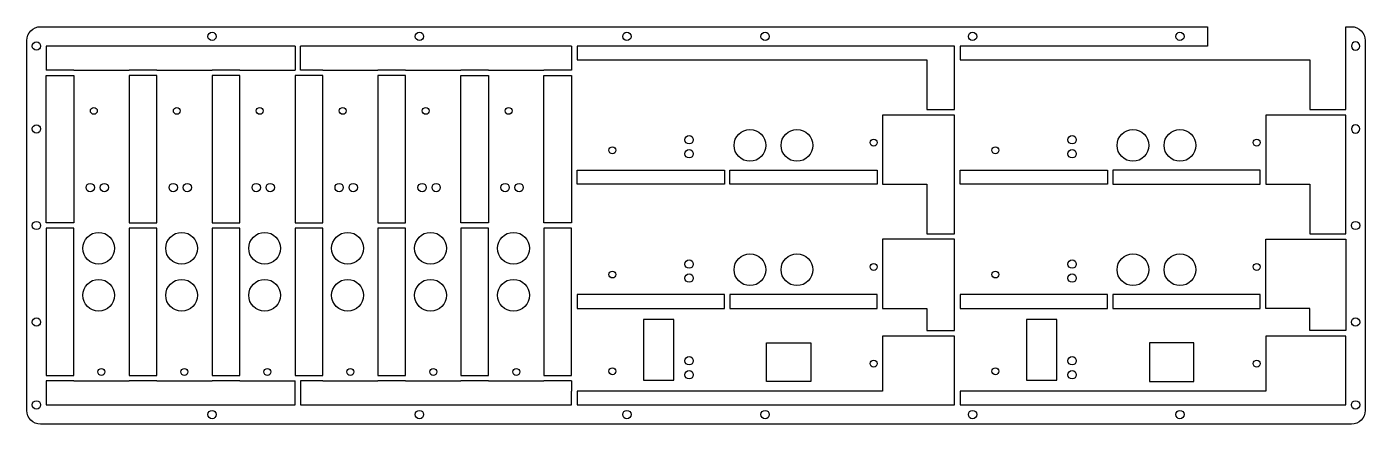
# Model space of a CAD drawing. Header units: millimetres. Extents: x -5 to 479, y 0 to 144.
import ezdxf

# ---------------------------------------------------------------- set-up
doc = ezdxf.new("R2010")
doc.units = ezdxf.units.MM
doc.layers.get('0').update_dxf_attribs({"linetype": 'CONTINUOUS'})

msp = doc.modelspace()

# ---------------------------------------------------------------- linework, layer by layer
for p, q in [((92, 136.91), (2, 136.91)), ((2, 136.91), (2, 128.2)), ((92, 136.91), (92, 128.2)), ((94, 128.2), (94, 136.91)), ((192, 136.91), (94, 136.91)), ((192, 136.91), (192, 131.95)), ((192, 131.95), (192, 128.2)), ((12, 128.2), (2, 128.2)), ((12, 128.2), (32, 128.2)), ((42, 128.2), (32, 128.2)), ((42, 128.2), (62, 128.2)), ((72, 128.2), (62, 128.2)), ((72, 128.2), (92, 128.2)), ((102, 128.2), (94, 128.2)), ((102, 128.2), (122, 128.2)), ((132, 128.2), (122, 128.2)), ((132, 128.2), (152, 128.2)), ((162, 128.2), (152, 128.2)), ((162, 128.2), (182, 128.2)), ((192, 128.2), (182, 128.2)), ((12, 15.7), (2, 15.7)), ((2, 15.7), (2, 7)), ((12, 15.7), (32, 15.7)), ((42, 15.7), (32, 15.7)), ((42, 15.7), (62, 15.7)), ((72, 15.7), (62, 15.7)), ((72, 15.7), (92, 15.7)), ((92, 7), (92, 15.7)), ((102, 15.7), (94, 15.7)), ((94, 15.7), (94, 7)), ((102, 15.7), (122, 15.7)), ((132, 15.7), (122, 15.7)), ((132, 15.7), (152, 15.7)), ((162, 15.7), (152, 15.7)), ((162, 15.7), (182, 15.7)), ((192, 15.7), (182, 15.7)), ((192, 15.7), (192, 11.95)), ((192, 7), (192, 11.95)), ((2, 7), (92, 7)), ((94, 7), (192, 7))]:
    msp.add_line(p, q)
msp.add_lwpolyline([(0, 0, -0.414214), (-5, 5), (-5, 138.91, -0.414214), (0, 143.91), (422, 143.91), (422, 136.91), (332.5, 136.91), (332.5, 131.95), (459, 131.95), (459, 113.95), (472, 113.95), (472, 143.91), (474, 143.91, -0.414214), (479, 138.91), (479, 5, -0.414214), (474, 0)], format="xyb", close=True)
for points in [[(320.5, 113.95), (330.5, 113.95), (330.5, 131.95), (330.5, 136.91), (194, 136.91), (194, 131.95), (320.5, 131.95)], [(12, 72.95), (2, 72.95), (2, 126.2), (12, 126.2)], [(32, 126.2), (32, 72.95), (42, 72.95), (42, 126.2)], [(62, 126.2), (62, 72.95), (72, 72.95), (72, 126.2)], [(92, 126.2), (92, 72.95), (102, 72.95), (102, 126.2)], [(122, 126.2), (122, 72.95), (132, 72.95), (132, 126.2)], [(162, 126.2), (162, 72.95), (152, 72.95), (152, 126.2)], [(192, 126.2), (192, 72.95), (182, 72.95), (182, 126.2)], [(330.5, 68.95), (330.5, 111.95), (320.5, 111.95), (304.5, 111.95), (304.5, 86.95), (320.5, 86.95), (320.5, 68.95)], [(459, 111.95), (443, 111.95), (443, 86.95), (459, 86.95), (459, 68.95), (472, 68.95), (472, 111.95)], [(194, 91.95), (247.25, 91.95), (247.25, 86.95), (194, 86.95)], [(302.5, 91.95), (302.5, 86.95), (249.25, 86.95), (249.25, 91.95)], [(332.5, 91.95), (385.75, 91.95), (385.75, 86.95), (332.5, 86.95)], [(387.75, 86.95), (441, 86.95), (441, 91.95), (387.75, 91.95)], [(2, 17.7), (12, 17.7), (12, 70.95), (2, 70.95)], [(32, 70.95), (32, 17.7), (42, 17.7), (42, 70.95)], [(72, 70.95), (62, 70.95), (62, 17.7), (72, 17.7)], [(92, 70.95), (92, 17.7), (102, 17.7), (102, 70.95)], [(132, 70.95), (122, 70.95), (122, 17.7), (132, 17.7)], [(152, 70.95), (152, 17.7), (162, 17.7), (162, 70.95)], [(182, 17.7), (192, 17.7), (192, 70.95), (182, 70.95)], [(330.5, 33.95), (330.5, 66.95), (320.5, 66.95), (304.5, 66.95), (304.5, 41.95), (320.5, 41.95), (320.5, 33.95)], [(472, 33.95), (459, 33.95), (459, 41.95), (443, 41.95), (443, 66.95), (459, 66.95), (472, 66.95)], [(247.25, 46.95), (194, 46.95), (194, 41.95), (247.25, 41.95)], [(249.25, 46.95), (249.25, 41.95), (302.5, 41.95), (302.5, 46.95)], [(385.75, 46.95), (332.5, 46.95), (332.5, 41.95), (385.75, 41.95)], [(441, 46.95), (387.75, 46.95), (387.75, 41.95), (441, 41.95)], [(229, 37.95), (218, 37.95), (218, 15.95), (229, 15.95)], [(356.5, 37.95), (356.5, 15.95), (367.5, 15.95), (367.5, 37.95)], [(304.5, 11.95), (194, 11.95), (194, 7), (330.5, 7), (330.5, 11.95), (330.5, 31.95), (320.5, 31.95), (304.5, 31.95)], [(278.5, 29.45), (278.5, 15.45), (262.5, 15.45), (262.5, 29.45)], [(443, 11.95), (332.5, 11.95), (332.5, 7), (472, 7), (472, 31.95), (459, 31.95), (443, 31.95)], [(417, 29.45), (401, 29.45), (401, 15.45), (417, 15.45)]]:
    msp.add_lwpolyline(points, close=True)
for centre, radius in [((62, 140.41), 1.5), ((137, 140.41), 1.5), ((212, 140.41), 1.5), ((262, 140.41), 1.5), ((337, 140.41), 1.5), ((412, 140.41), 1.5), ((-1.5, 136.91), 1.5), ((19.25, 113.45), 1.25), ((49.25, 113.45), 1.25), ((79.25, 113.45), 1.25), ((109.25, 113.45), 1.25), ((139.25, 113.45), 1.25), ((169.25, 113.45), 1.25), ((-1.5, 106.91), 1.5), ((256.5, 100.95), 5.75), ((273.5, 100.95), 5.75), ((395, 100.95), 5.75), ((412, 100.95), 5.75), ((234.5, 102.99), 1.5), ((301.25, 101.95), 1.25), ((301.25, 101.95), 1.25), ((373, 102.99), 1.5), ((439.75, 101.95), 1.25), ((439.75, 101.95), 1.25), ((206.75, 99.2), 1.25), ((234.5, 97.91), 1.5), ((345.25, 99.2), 1.25), ((373, 97.91), 1.5), ((17.96, 85.7), 1.5), ((23.04, 85.7), 1.5), ((47.96, 85.7), 1.5), ((53.04, 85.7), 1.5), ((77.96, 85.7), 1.5), ((83.04, 85.7), 1.5), ((107.96, 85.7), 1.5), ((113.04, 85.7), 1.5), ((137.96, 85.7), 1.5), ((143.04, 85.7), 1.5), ((167.96, 85.7), 1.5), ((173.04, 85.7), 1.5), ((-1.5, 71.95), 1.5), ((475.5, 71.95), 1.5), ((21, 63.7), 5.75), ((51, 63.7), 5.75), ((81, 63.7), 5.75), ((111, 63.7), 5.75), ((141, 63.7), 5.75), ((171, 63.7), 5.75), ((234.5, 57.99), 1.5), ((256.5, 55.95), 5.75), ((273.5, 55.95), 5.75), ((301.25, 56.95), 1.25), ((301.25, 56.95), 1.25), ((373, 57.99), 1.5), ((395, 55.95), 5.75), ((412, 55.95), 5.75), ((439.75, 56.95), 1.25), ((439.75, 56.95), 1.25), ((206.75, 54.2), 1.25), ((234.5, 52.91), 1.5), ((345.25, 54.2), 1.25), ((373, 52.91), 1.5), ((21, 46.7), 5.75), ((51, 46.7), 5.75), ((81, 46.7), 5.75), ((111, 46.7), 5.75), ((141, 46.7), 5.75), ((171, 46.7), 5.75), ((-1.5, 37), 1.5), ((475.5, 37), 1.5), ((234.5, 22.99), 1.5), ((234.5, 22.99), 1.5), ((234.5, 22.99), 1.5), ((373, 22.99), 1.5), ((373, 22.99), 1.5), ((373, 22.99), 1.5), ((22, 18.95), 1.25), ((52, 18.95), 1.25), ((82, 18.95), 1.25), ((112, 18.95), 1.25), ((142, 18.95), 1.25), ((172, 18.95), 1.25), ((206.75, 19.2), 1.25), ((206.75, 19.2), 1.25), ((206.75, 19.2), 1.25), ((234.5, 17.91), 1.5), ((234.5, 17.91), 1.5), ((234.5, 17.91), 1.5), ((301.25, 21.95), 1.25), ((301.25, 21.95), 1.25), ((301.25, 21.95), 1.25), ((301.25, 21.95), 1.25), ((345.25, 19.2), 1.25), ((345.25, 19.2), 1.25), ((345.25, 19.2), 1.25), ((373, 17.91), 1.5), ((373, 17.91), 1.5), ((373, 17.91), 1.5), ((439.75, 21.95), 1.25), ((439.75, 21.95), 1.25), ((439.75, 21.95), 1.25), ((439.75, 21.95), 1.25), ((-1.5, 7), 1.5), ((62, 3.5), 1.5), ((137, 3.5), 1.5), ((212, 3.5), 1.5), ((262, 3.5), 1.5), ((337, 3.5), 1.5), ((412, 3.5), 1.5), ((475.5, 7), 1.5)]:
    msp.add_circle(centre, radius)
at = {"extrusion": (0, 0, -1)}
for centre in [(-475.5, 136.91), (-475.5, 106.91)]:
    msp.add_circle(centre, 1.5, dxfattribs=at)

doc.saveas('drawing.dxf')
